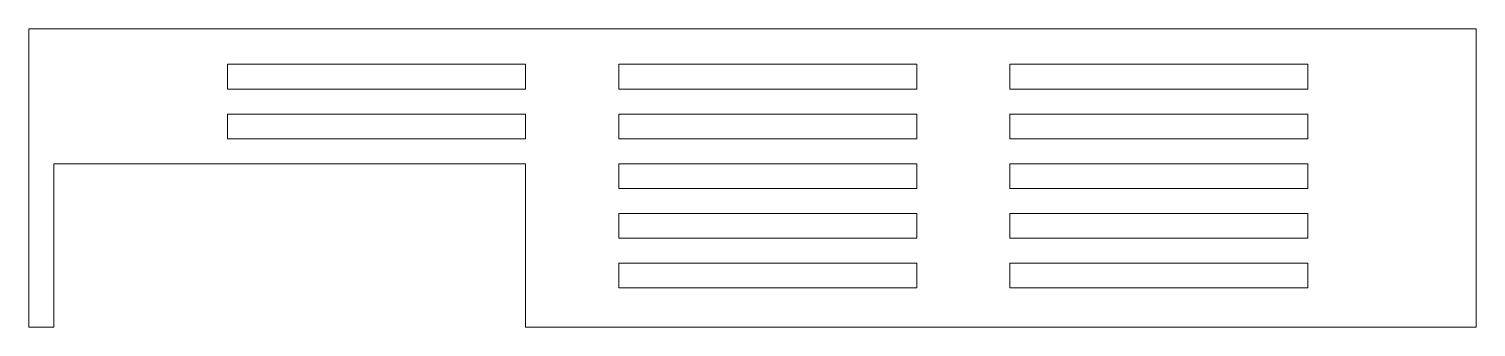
# Model space of a CAD drawing. Header units: inches. Extents: x 1.1 to 15.7, y 34.1 to 37.1.
import ezdxf

# ---------------------------------------------------------------- set-up
doc = ezdxf.new("R2010")
doc.units = ezdxf.units.IN
doc.header["$MEASUREMENT"] = 0

msp = doc.modelspace()

# ---------------------------------------------------------------- linework, layer by layer
at = {"color": 7, "linetype": 'Continuous', "lineweight": 15}
for p, q in [((1.086, 37.1), (1.086, 34.1)), ((15.653, 37.1), (1.086, 37.1)), ((15.653, 34.1), (15.653, 37.1)), ((6.086, 36.744), (3.086, 36.744)), ((3.086, 36.744), (3.086, 36.494)), ((6.086, 36.494), (6.086, 36.744)), ((10.023, 36.744), (7.023, 36.744)), ((7.023, 36.744), (7.023, 36.494)), ((10.023, 36.494), (10.023, 36.744)), ((13.96, 36.744), (10.96, 36.744)), ((10.96, 36.744), (10.96, 36.494)), ((13.96, 36.494), (13.96, 36.744)), ((3.086, 36.494), (6.086, 36.494)), ((7.023, 36.494), (10.023, 36.494)), ((10.96, 36.494), (13.96, 36.494)), ((6.086, 36.244), (3.086, 36.244)), ((3.086, 36.244), (3.086, 35.994)), ((6.086, 35.994), (6.086, 36.244)), ((10.023, 36.244), (7.023, 36.244)), ((7.023, 36.244), (7.023, 35.994)), ((10.023, 35.994), (10.023, 36.244)), ((13.96, 36.244), (10.96, 36.244)), ((10.96, 36.244), (10.96, 35.994)), ((13.96, 35.994), (13.96, 36.244)), ((3.086, 35.994), (6.086, 35.994)), ((7.023, 35.994), (10.023, 35.994)), ((10.96, 35.994), (13.96, 35.994)), ((6.086, 35.744), (1.336, 35.744)), ((1.336, 35.744), (1.336, 34.1)), ((6.086, 34.1), (6.086, 35.744)), ((10.023, 35.744), (7.023, 35.744)), ((7.023, 35.744), (7.023, 35.494)), ((10.023, 35.494), (10.023, 35.744)), ((13.96, 35.744), (10.96, 35.744)), ((10.96, 35.744), (10.96, 35.494)), ((13.96, 35.494), (13.96, 35.744)), ((7.023, 35.494), (10.023, 35.494)), ((10.96, 35.494), (13.96, 35.494)), ((10.023, 35.244), (7.023, 35.244)), ((7.023, 35.244), (7.023, 34.994)), ((10.023, 34.994), (10.023, 35.244)), ((13.96, 35.244), (10.96, 35.244)), ((10.96, 35.244), (10.96, 34.994)), ((13.96, 34.994), (13.96, 35.244)), ((7.023, 34.994), (10.023, 34.994)), ((10.96, 34.994), (13.96, 34.994)), ((10.023, 34.744), (7.023, 34.744)), ((7.023, 34.744), (7.023, 34.494)), ((10.023, 34.494), (10.023, 34.744)), ((13.96, 34.744), (10.96, 34.744)), ((10.96, 34.744), (10.96, 34.494)), ((13.96, 34.494), (13.96, 34.744)), ((7.023, 34.494), (10.023, 34.494)), ((10.96, 34.494), (13.96, 34.494)), ((1.086, 34.1), (1.336, 34.1)), ((6.086, 34.1), (15.653, 34.1))]:
    msp.add_line(p, q, dxfattribs=at)

doc.saveas('drawing.dxf')
